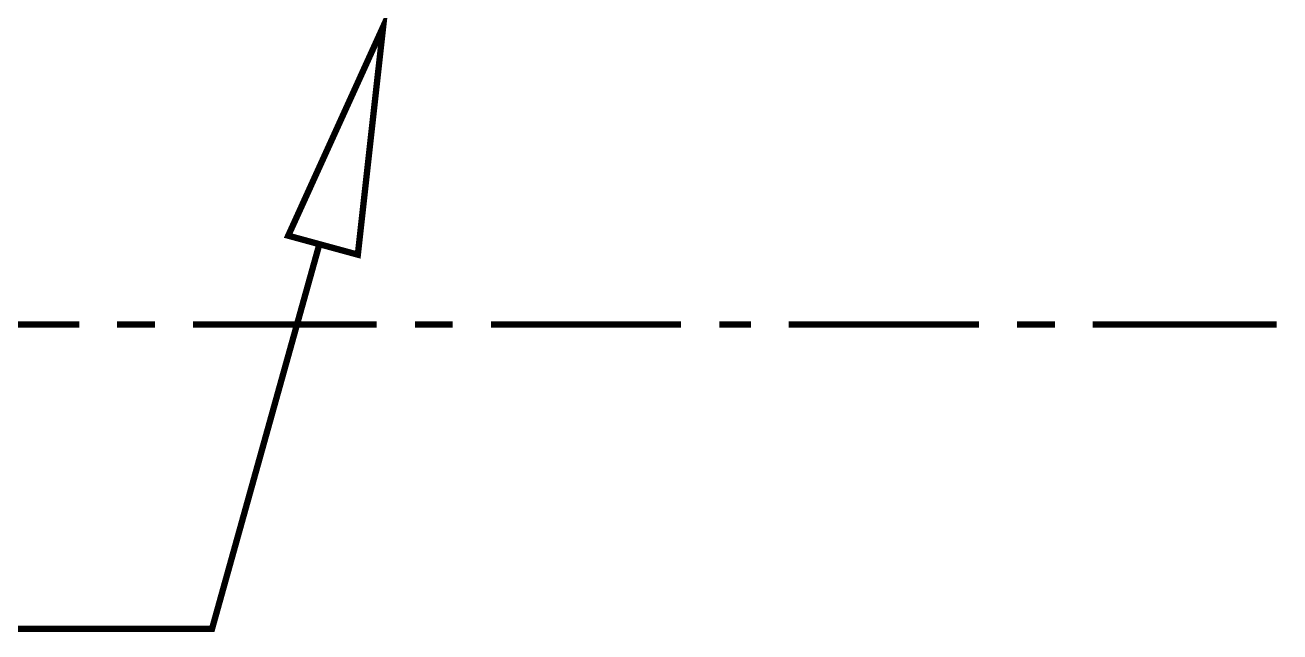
# Model space of a CAD drawing. Header units: metres. Extents: x -593 to 248, y 430 to 1024.
# Drawn here: x -12.6 to -4.21, y 666.27 to 670.32 of the extents above; entities that cross this region are included whole.
import ezdxf

# ---------------------------------------------------------------- set-up
doc = ezdxf.new("R2010")
doc.units = ezdxf.units.M
doc.header["$MEASUREMENT"] = 0
doc.layers.add('C00-00-00-BLACK', color=7, linetype='Continuous')
doc.layers.add('C00-7E-FF', color=150, linetype='Continuous')

msp = doc.modelspace()

# ---------------------------------------------------------------- linework, layer by layer
at = {"layer": 'C00-00-00-BLACK', "const_width": 0.0423}
for points in [[(-13.472, 668.3204), (-12.2415, 668.3204)], [(-11.9879, 668.3204), (-11.7342, 668.3204)], [(-11.4795, 668.3204), (-10.2501, 668.3204)], [(-9.9954, 668.3204), (-9.7417, 668.3204)], [(-9.4853, 668.3204), (-8.2149, 668.3204)], [(-7.958, 668.3204), (-7.746, 668.3204)], [(-7.493, 668.3204), (-6.221, 668.3204)], [(-5.966, 668.3204), (-5.712, 668.3204)], [(-5.459, 668.3204), (-4.228, 668.3204)]]:
    msp.add_lwpolyline(points, dxfattribs=at)
at = {"layer": 'C00-7E-FF', "const_width": 0.0423}
msp.add_lwpolyline([(-10.8428, 668.9154), (-10.2074, 670.3134), (-10.3771, 668.7884), (-10.8428, 668.9154)], close=True, dxfattribs=at)
at = {"layer": 'C00-7E-FF'}
msp.add_lwpolyline([(-10.8428, 668.9154), (-10.2074, 670.3134), (-10.3771, 668.7884), (-10.8428, 668.9154)], close=True, dxfattribs=at)
at = {"layer": 'C00-7E-FF', "const_width": 0.0423}
msp.add_lwpolyline([(-10.6304, 668.8724), (-11.3525, 666.2864), (-13.0064, 666.2864)], dxfattribs=at)

doc.saveas('drawing.dxf')
